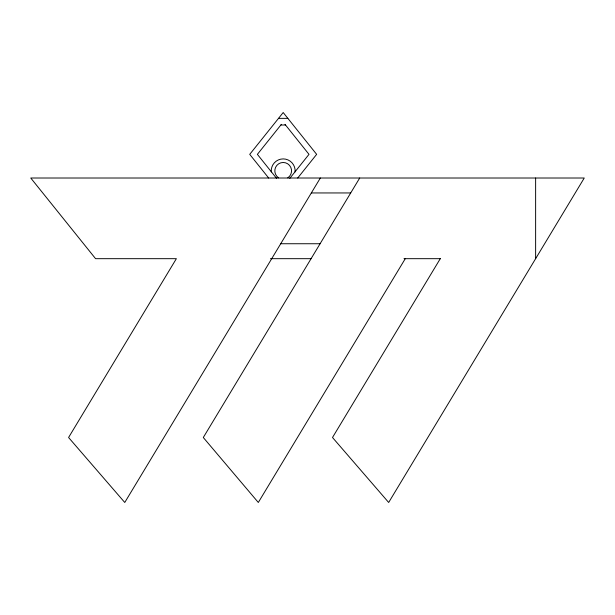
<?xml version="1.0" encoding="UTF-8"?>
<svg xmlns="http://www.w3.org/2000/svg" width="615" height="615" viewBox="0 0 615 615"><rect width="100%" height="100%" fill="white"/><g stroke="black" fill="none" stroke-linecap="round" stroke-linejoin="round"><path stroke-width="0.92" d="M320.338 178.012L124.76 502.47L68.58 437.503L176.374 258.677L95.579 258.677L30.75 178.012L584.25 178.012L388.672 502.47L332.5 437.503L440.286 258.677M359.706 178.012L203.296 437.503L258.315 502.47L405.37 258.515M281.393 124.345L257.385 154.35L276.589 178.358M289.796 178.358L308.999 154.35L284.991 124.345M297.721 178.012L316.648 154.35L283.192 112.53L249.728 154.35L268.663 178.012M278.526 118.357L287.858 118.357M280.855 125.006L285.521 125.006M311.328 192.949L350.704 192.949M280.717 243.74L320.092 243.74M270.446 258.677L311.09 258.677M404.001 258.677L440.509 258.677M535.627 178.012L535.627 258.677M271.292 171.923A11.946 11.946 0 0 1 283.192 158.901A11.946 11.946 0 0 1 295.092 171.923M278.61 177.85A8.364 8.364 0 0 1 276.881 165.35A8.364 8.364 0 0 1 289.496 165.35A8.364 8.364 0 0 1 287.766 177.85"/></g></svg>
